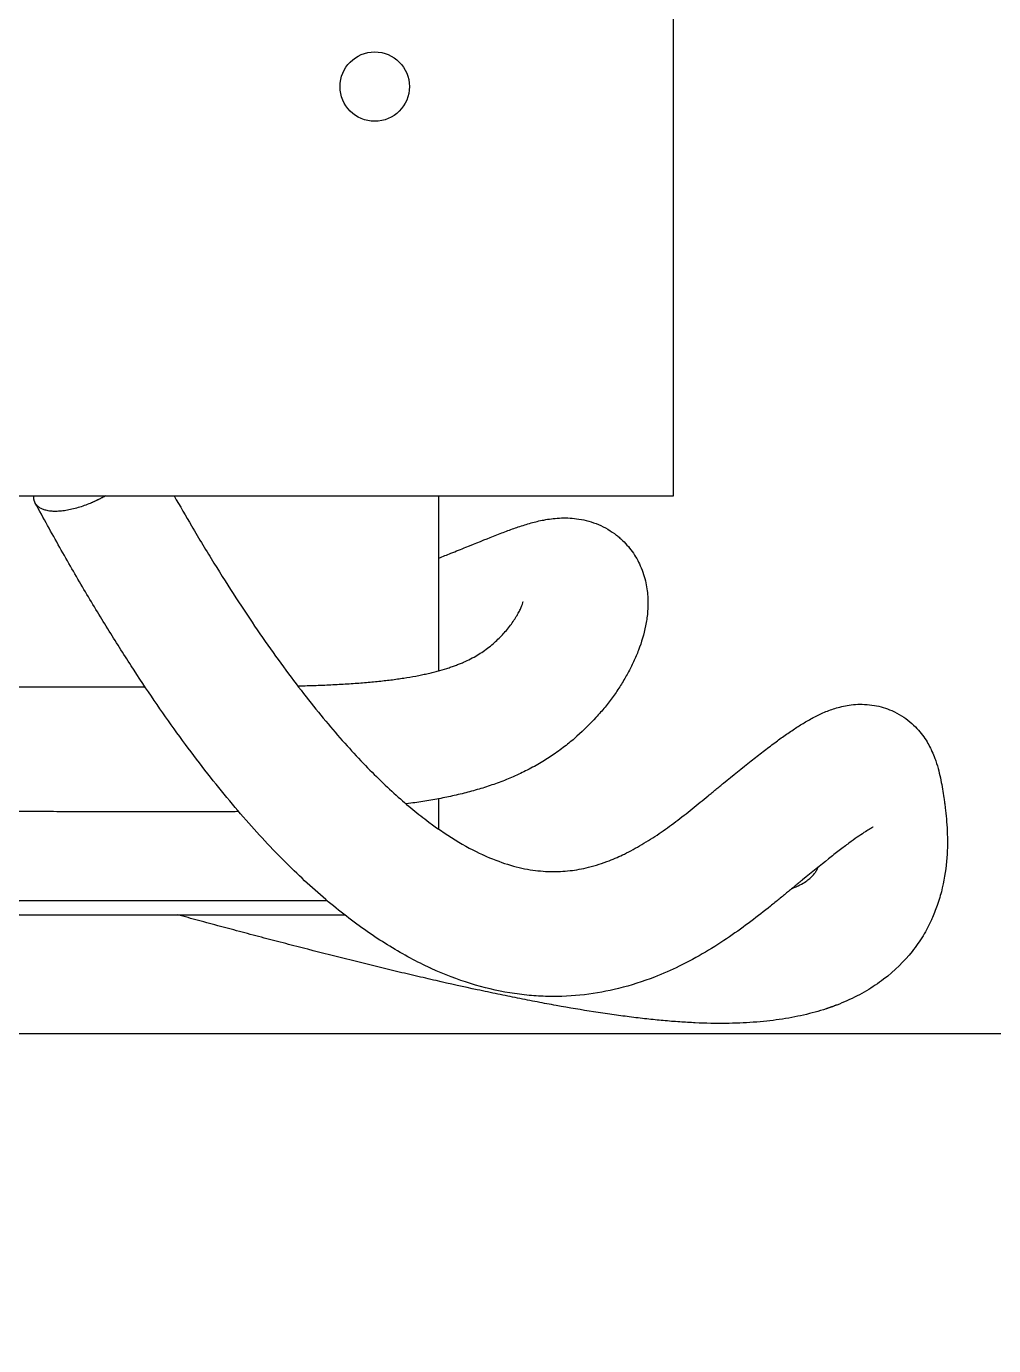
# Model space of a CAD drawing. Header units: millimetres. Extents: x -58335 to 291665, y -66693 to 213307.
# Drawn here: x 125448.4 to 125587.8, y 3410 to 3600.2 of the extents above; entities that cross this region are included whole.
import ezdxf

# ---------------------------------------------------------------- set-up
doc = ezdxf.new("R2010")
doc.units = ezdxf.units.MM
doc.header["$LTSCALE"] = 1000
doc.layers.add('X-SITE$0$-MY-녹지', color=254, linetype='Continuous')
doc.layers.add('X-SITE$0$A-전기충전기', color=1, linetype='Continuous')
pattern_1 = [(0, (-29382.5, 14650.24), (317.5, 317.5), [158.75, -476.25]), (90, (-29303.13, 14570.87), (-317.5, 317.5), [158.75, -476.25])]

# ---------------------------------------------------------------- blocks, each defined once
blk = doc.blocks.new('X-SITE$0$240910_L-1F')
at = {"layer": 'X-SITE$0$-MY-녹지'}
h = blk.add_hatch(dxfattribs=at)
h.set_pattern_fill('CROSS', color=256, scale=50, style=2)
h.set_pattern_definition(pattern_1)
edge = h.paths.add_edge_path()
edge.add_line((18171.07, 114605.26), (18171.07, 166105.26))
edge.add_line((18171.07, 166105.26), (47421.07, 166105.26))
edge.add_line((47421.07, 166105.26), (47421.07, 168105.27))
edge.add_line((47421.07, 168105.27), (46571.07, 168105.27))
edge.add_line((46571.07, 168105.27), (46571.07, 168905.27))
edge.add_line((46571.07, 168905.27), (47283.52, 168905.27))
edge.add_arc((45571.07, 168205.25), 1850, 22.23376, 32.72059)
edge.add_line((47127.5, 169205.26), (6313.71, 169205.26))
edge.add_line((6313.71, 169205.26), (1000, 163891.56))
edge.add_line((1000, 163891.56), (1000, -787.87))
edge.add_line((1000, -787.87), (6313.71, -6101.58))
edge.add_line((6313.71, -6101.58), (95101.4, -6101.59))
edge.add_line((95101.4, -6101.59), (95315.62, -5951.59))
edge.add_line((95315.62, -5951.59), (98071.07, -5951.59))
edge.add_line((98071.07, -5951.59), (98071.07, -5401.59))
edge.add_line((98071.07, -5401.59), (96971.05, -5401.59))
edge.add_line((96971.05, -5401.59), (96971.05, -4401.59))
edge.add_line((96971.05, -4401.59), (98071.07, -4401.59))
edge.add_line((98071.07, -4401.59), (98071.07, 31055.26))
edge.add_arc((96271.07, 31055.26), 1800, 360, 450)
edge.add_line((96271.07, 32855.26), (91071.07, 32855.26))
edge.add_arc((91071.07, 31055.26), 1800, 90, 180)
edge.add_line((89271.07, 31055.26), (89271.07, 30055.26))
edge.add_line((89271.07, 30055.26), (96471.07, 30055.26))
edge.add_line((96471.07, 30055.26), (96471.07, -3544.74))
edge.add_line((96471.07, -3544.74), (8071.07, -3544.74))
edge.add_line((8071.07, -3544.74), (8071.07, -794.74))
edge.add_line((8071.07, -794.74), (2871.07, -794.74))
edge.add_line((2871.07, -794.74), (2871.07, 103855.26))
edge.add_line((2871.07, 103855.26), (49071.07, 103855.26))
edge.add_arc((49071.07, 105655.26), 1800, 270, 360)
edge.add_line((50871.07, 105655.26), (50871.07, 114605.26))
edge.add_line((50871.07, 114605.26), (18171.07, 114605.26))
h = blk.add_hatch(dxfattribs=at)
h.set_pattern_fill('CROSS', color=256, scale=50, style=2)
h.set_pattern_definition(pattern_1)
edge = h.paths.add_edge_path()
edge.add_line((18171.07, 114605.26), (18171.07, 166105.26))
edge.add_line((18171.07, 166105.26), (47421.07, 166105.26))
edge.add_line((47421.07, 166105.26), (47421.07, 168105.27))
edge.add_line((47421.07, 168105.27), (46571.07, 168105.27))
edge.add_line((46571.07, 168105.27), (46571.07, 168905.27))
edge.add_line((46571.07, 168905.27), (47283.52, 168905.27))
edge.add_arc((45571.07, 168205.25), 1850, 22.23376, 32.72059)
edge.add_line((47127.5, 169205.26), (6313.71, 169205.26))
edge.add_line((6313.71, 169205.26), (1000, 163891.56))
edge.add_line((1000, 163891.56), (1000, -787.87))
edge.add_line((1000, -787.87), (6313.71, -6101.58))
edge.add_line((6313.71, -6101.58), (95101.4, -6101.59))
edge.add_line((95101.4, -6101.59), (95315.62, -5951.59))
edge.add_line((95315.62, -5951.59), (98071.07, -5951.59))
edge.add_line((98071.07, -5951.59), (98071.07, -5401.59))
edge.add_line((98071.07, -5401.59), (96971.05, -5401.59))
edge.add_line((96971.05, -5401.59), (96971.05, -4401.59))
edge.add_line((96971.05, -4401.59), (98071.07, -4401.59))
edge.add_line((98071.07, -4401.59), (98071.07, 31055.26))
edge.add_arc((96271.07, 31055.26), 1800, 360, 450)
edge.add_line((96271.07, 32855.26), (91071.07, 32855.26))
edge.add_arc((91071.07, 31055.26), 1800, 90, 180)
edge.add_line((89271.07, 31055.26), (89271.07, 30055.26))
edge.add_line((89271.07, 30055.26), (96471.07, 30055.26))
edge.add_line((96471.07, 30055.26), (96471.07, -3544.74))
edge.add_line((96471.07, -3544.74), (8071.07, -3544.74))
edge.add_line((8071.07, -3544.74), (8071.07, -794.74))
edge.add_line((8071.07, -794.74), (2871.07, -794.74))
edge.add_line((2871.07, -794.74), (2871.07, 103855.26))
edge.add_line((2871.07, 103855.26), (49071.07, 103855.26))
edge.add_arc((49071.07, 105655.26), 1800, 270, 360)
edge.add_line((50871.07, 105655.26), (50871.07, 114605.26))
edge.add_line((50871.07, 114605.26), (18171.07, 114605.26))
blk = doc.blocks.new('X-SITE$0$완속 충전기')
at = {"lineweight": -3}
for points, knots in [([(640853.26, -2905317.22), (640854.74, -2905316.37), (640856.18, -2905315.54), (640857.59, -2905314.71), (640859.44, -2905313.62), (640861.23, -2905312.54), (640862.95, -2905311.47), (640864.68, -2905310.4), (640866.35, -2905309.35), (640867.95, -2905308.31), (640869.56, -2905307.26), (640871.1, -2905306.24), (640872.58, -2905305.23), (640874.08, -2905304.2), (640875.51, -2905303.2), (640876.87, -2905302.22), (640878.25, -2905301.22), (640879.57, -2905300.24), (640880.82, -2905299.28), (640882.09, -2905298.31), (640883.29, -2905297.36), (640884.44, -2905296.43), (640885.6, -2905295.48), (640886.7, -2905294.56), (640887.74, -2905293.66), (640888.8, -2905292.74), (640889.79, -2905291.84), (640890.73, -2905290.97), (640891.69, -2905290.08), (640892.58, -2905289.21), (640893.42, -2905288.37), (640894.28, -2905287.51), (640895.08, -2905286.67), (640895.83, -2905285.85), (640897.38, -2905284.17), (640898.7, -2905282.59), (640899.84, -2905281.1), (640901.03, -2905279.55), (640902.01, -2905278.1), (640902.85, -2905276.73), (640903.72, -2905275.31), (640904.41, -2905274), (640904.98, -2905272.76), (640905, -2905272.73), (640905.01, -2905272.7), (640905.02, -2905272.68), (640905.59, -2905271.43), (640906.03, -2905270.26), (640906.37, -2905269.17), (640906.73, -2905268.02), (640906.98, -2905266.94), (640907.15, -2905265.92), (640907.23, -2905265.4), (640907.3, -2905264.9), (640907.34, -2905264.4), (640907.39, -2905263.91), (640907.41, -2905263.43), (640907.43, -2905262.95), (640907.45, -2905261.99), (640907.4, -2905261.06), (640907.29, -2905260.16), (640907.19, -2905259.26), (640907.03, -2905258.38), (640906.81, -2905257.5), (640906.55, -2905256.45), (640906.22, -2905255.46), (640905.86, -2905254.52), (640905.55, -2905253.74), (640905.23, -2905253.01), (640904.89, -2905252.32), (640904.48, -2905251.48), (640904.03, -2905250.64), (640903.53, -2905249.81), (640903.04, -2905248.97), (640902.51, -2905248.14), (640901.94, -2905247.31), (640901.4, -2905246.51), (640900.82, -2905245.71), (640900.22, -2905244.92), (640899.63, -2905244.12), (640899, -2905243.33), (640898.37, -2905242.53), (640898.06, -2905242.15), (640897.75, -2905241.77), (640897.44, -2905241.39), (640897.13, -2905241.01), (640896.81, -2905240.63), (640896.5, -2905240.24), (640896.34, -2905240.06), (640896.19, -2905239.87), (640896.04, -2905239.69), (640895.89, -2905239.5), (640895.73, -2905239.32), (640895.58, -2905239.13), (640895.43, -2905238.95), (640895.28, -2905238.76), (640895.12, -2905238.58), (640894.97, -2905238.39), (640894.82, -2905238.21), (640894.67, -2905238.03), (640893.56, -2905236.66), (640892.49, -2905235.34), (640891.48, -2905234.07), (640891.02, -2905233.48), (640890.57, -2905232.91), (640890.13, -2905232.34), (640889.69, -2905231.77), (640889.27, -2905231.21), (640888.86, -2905230.66), (640888.48, -2905230.15), (640888.12, -2905229.64), (640887.76, -2905229.14), (640887.41, -2905228.64), (640887.07, -2905228.14), (640886.74, -2905227.64), (640886.43, -2905227.17), (640886.14, -2905226.69), (640885.85, -2905226.21), (640885.56, -2905225.72), (640885.29, -2905225.23), (640885.02, -2905224.7), (640884.76, -2905224.18), (640884.51, -2905223.64), (640884.28, -2905223.06), (640884.07, -2905222.51), (640883.87, -2905221.91), (640883.7, -2905221.25), (640883.53, -2905220.58), (640883.39, -2905219.84), (640883.33, -2905219.01), (640883.3, -2905218.6), (640883.3, -2905218.16), (640883.33, -2905217.24), (640883.38, -2905216.77), (640883.47, -2905216.28), (640883.61, -2905215.44), (640883.85, -2905214.6), (640884.22, -2905213.78), (640884.28, -2905213.63), (640884.34, -2905213.5), (640884.4, -2905213.39), (640884.85, -2905212.44), (640885.43, -2905211.61), (640886.07, -2905210.89), (640886.71, -2905210.18), (640887.37, -2905209.62), (640888.65, -2905208.72), (640889.26, -2905208.38), (640889.84, -2905208.11), (640890.18, -2905207.94), (640890.5, -2905207.81), (640890.82, -2905207.68), (640891.02, -2905207.6), (640891.24, -2905207.52), (640891.46, -2905207.45), (640891.97, -2905207.27), (640892.44, -2905207.14), (640892.9, -2905207.02), (640893.37, -2905206.9), (640893.81, -2905206.8), (640894.25, -2905206.71), (640894.68, -2905206.62), (640895.1, -2905206.55), (640895.52, -2905206.48), (640895.94, -2905206.4), (640896.37, -2905206.34), (640896.8, -2905206.27), (640897.02, -2905206.24), (640897.26, -2905206.21), (640897.49, -2905206.18), (640897.73, -2905206.14), (640897.98, -2905206.11), (640898.23, -2905206.08), (640898.74, -2905206.02), (640899.28, -2905205.96), (640899.83, -2905205.91), (640900.39, -2905205.87), (640900.96, -2905205.83), (640901.56, -2905205.8), (640902.17, -2905205.77), (640902.8, -2905205.76), (640903.44, -2905205.77), (640904.09, -2905205.77), (640904.76, -2905205.8), (640905.44, -2905205.85), (640906.81, -2905205.95), (640908.26, -2905206.15), (640909.76, -2905206.5), (640910.51, -2905206.67), (640911.27, -2905206.88), (640912.04, -2905207.14), (640912.72, -2905207.37), (640913.39, -2905207.63), (640914.06, -2905207.92), (640914.17, -2905207.97), (640914.28, -2905208.02), (640914.37, -2905208.06), (640915.14, -2905208.41), (640915.9, -2905208.82), (640916.67, -2905209.28), (640917.44, -2905209.75), (640918.19, -2905210.27), (640918.93, -2905210.85), (640920.36, -2905211.98), (640921.72, -2905213.35), (640922.95, -2905214.97), (640923.54, -2905215.73), (640924.09, -2905216.55), (640924.61, -2905217.43), (640925.13, -2905218.31), (640925.61, -2905219.25), (640926.05, -2905220.25), (640926.26, -2905220.72), (640926.47, -2905221.21), (640926.66, -2905221.71), (640926.67, -2905221.73), (640926.67, -2905221.75), (640926.69, -2905221.78), (640926.69, -2905221.79), (640926.7, -2905221.81), (640926.7, -2905221.81), (640926.7, -2905221.82), (640926.7, -2905221.83), (640926.71, -2905221.83)], [9.863252, 9.863252, 9.863252, 9.863252, 15.877149, 15.877149, 15.877149, 23.776426, 23.776426, 23.776426, 31.712483, 31.712483, 31.712483, 39.716663, 39.716663, 39.716663, 47.82785, 47.82785, 47.82785, 56.076632, 56.076632, 56.076632, 64.471717, 64.471717, 64.471717, 73.043595, 73.043595, 73.043595, 81.804305, 81.804305, 81.804305, 90.755072, 90.755072, 90.755072, 99.911892, 99.911892, 99.911892, 118.838819, 118.838819, 118.838819, 138.562833, 138.562833, 138.562833, 159.052301, 159.052301, 159.052301, 159.498448, 159.498448, 159.498448, 180.230009, 180.230009, 180.230009, 202.012853, 202.012853, 202.012853, 213.156092, 213.156092, 213.156092, 224.301483, 224.301483, 224.301483, 247.09719, 247.09719, 247.09719, 269.91823, 269.91823, 269.91823, 296.339592, 296.339592, 296.339592, 316.073824, 316.073824, 316.073824, 338.86814, 338.86814, 338.86814, 361.676437, 361.676437, 361.676437, 383.619125, 383.619125, 383.619125, 405.579276, 405.579276, 405.579276, 416.050219, 416.050219, 416.050219, 426.529937, 426.529937, 426.529937, 431.554854, 431.554854, 431.554854, 436.57749, 436.57749, 436.57749, 441.604383, 441.604383, 441.604383, 446.6306, 446.6306, 446.6306, 484.234851, 484.234851, 484.234851, 501.495844, 501.495844, 501.495844, 518.76604, 518.76604, 518.76604, 534.746855, 534.746855, 534.746855, 550.736838, 550.736838, 550.736838, 565.685324, 565.685324, 565.685324, 580.652932, 580.652932, 580.652932, 595.34586, 595.34586, 595.34586, 609.058613, 609.058613, 609.058613, 622.788148, 622.788148, 622.788148, 629.680587, 629.680587, 636.604311, 636.604311, 636.604311, 648.314854, 648.314854, 648.314854, 650.188672, 650.188672, 650.188672, 663.769387, 663.769387, 663.769387, 677.243542, 677.243542, 690.541761, 690.541761, 690.541761, 698.424433, 698.424433, 698.424433, 704.003858, 704.003858, 704.003858, 717.431187, 717.431187, 717.431187, 731.263336, 731.263336, 731.263336, 745.072718, 745.072718, 745.072718, 759.34511, 759.34511, 759.34511, 766.658852, 766.658852, 766.658852, 773.971974, 773.971974, 773.971974, 789.014472, 789.014472, 789.014472, 804.068919, 804.068919, 804.068919, 819.488898, 819.488898, 819.488898, 834.922481, 834.922481, 834.922481, 866.077221, 866.077221, 866.077221, 881.571226, 881.571226, 881.571226, 895.036778, 895.036778, 895.036778, 897.082139, 897.082139, 897.082139, 912.284427, 912.284427, 912.284427, 927.50236, 927.50236, 927.50236, 956.872552, 956.872552, 956.872552, 970.811087, 970.811087, 970.811087, 984.764941, 984.764941, 984.764941, 991.392393, 991.392393, 991.392393, 991.668559, 991.668559, 991.806656, 991.806656, 991.875731, 991.875731, 991.944733, 991.944733, 991.944733, 991.944733]), ([(640901.03, -2905216.47), (640901.03, -2905216.47), (640901.05, -2905216.51), (640901.09, -2905216.59), (640901.15, -2905216.7), (640901.23, -2905216.86), (640901.35, -2905217.06), (640901.47, -2905217.27), (640901.63, -2905217.52), (640901.81, -2905217.79), (640902, -2905218.09), (640902.23, -2905218.42), (640902.48, -2905218.78), (640902.74, -2905219.15), (640903.02, -2905219.53), (640903.33, -2905219.95), (640903.66, -2905220.39), (640904.01, -2905220.86), (640904.39, -2905221.36), (640904.77, -2905221.85), (640905.18, -2905222.37), (640905.6, -2905222.9), (640906.52, -2905224.06), (640907.53, -2905225.31), (640908.6, -2905226.63), (640908.75, -2905226.8), (640908.89, -2905226.98), (640909.04, -2905227.16), (640909.18, -2905227.33), (640909.33, -2905227.51), (640909.48, -2905227.69), (640909.63, -2905227.87), (640909.78, -2905228.05), (640909.93, -2905228.24), (640910.08, -2905228.42), (640910.23, -2905228.6), (640910.39, -2905228.79), (640910.71, -2905229.19), (640911.04, -2905229.59), (640911.38, -2905230), (640911.71, -2905230.41), (640912.06, -2905230.83), (640912.4, -2905231.26), (640913.13, -2905232.17), (640913.87, -2905233.11), (640914.61, -2905234.1), (640915.35, -2905235.08), (640916.09, -2905236.11), (640916.82, -2905237.17), (640917.57, -2905238.28), (640918.32, -2905239.44), (640919.03, -2905240.65), (640919.75, -2905241.86), (640920.43, -2905243.12), (640921.07, -2905244.43), (640921.63, -2905245.58), (640922.15, -2905246.76), (640922.63, -2905247.99)], [3.289128, 3.289128, 3.289128, 3.289128, 14.583276, 14.583276, 14.583276, 29.462469, 29.462469, 29.462469, 44.341235, 44.341235, 44.341235, 60.272824, 60.272824, 60.272824, 76.208341, 76.208341, 76.208341, 93.441015, 93.441015, 93.441015, 110.67371, 110.67371, 110.67371, 148.239115, 148.239115, 148.239115, 153.261872, 153.261872, 153.261872, 158.285627, 158.285627, 158.285627, 163.305643, 163.305643, 163.305643, 168.330788, 168.330788, 168.330788, 178.821368, 178.821368, 178.821368, 189.315807, 189.315807, 189.315807, 211.361348, 211.361348, 211.361348, 233.433562, 233.433562, 233.433562, 256.42122, 256.42122, 256.42122, 279.441069, 279.441069, 279.441069, 299.411141, 299.411141, 299.411141, 299.411141]), ([(640926.71, -2905221.83), (640926.72, -2905221.87), (640926.74, -2905221.92), (640926.75, -2905221.96), (640926.77, -2905222), (640926.79, -2905222.05), (640926.8, -2905222.09), (640926.82, -2905222.13), (640926.83, -2905222.17), (640926.85, -2905222.22), (640926.86, -2905222.26), (640926.88, -2905222.3), (640926.9, -2905222.34), (640926.91, -2905222.39), (640926.93, -2905222.43), (640926.94, -2905222.47), (640926.96, -2905222.52), (640926.97, -2905222.56), (640926.99, -2905222.6), (640927, -2905222.65), (640927.02, -2905222.69), (640927.03, -2905222.73), (640927.05, -2905222.78), (640927.06, -2905222.82), (640927.08, -2905222.86), (640927.09, -2905222.91), (640927.11, -2905222.95), (640927.12, -2905222.99), (640927.14, -2905223.04), (640927.15, -2905223.08), (640927.17, -2905223.13), (640927.18, -2905223.17), (640927.19, -2905223.21), (640927.21, -2905223.26), (640927.38, -2905223.77), (640927.54, -2905224.3), (640927.69, -2905224.84), (640927.83, -2905225.38), (640927.98, -2905225.94), (640928.11, -2905226.51), (640928.36, -2905227.6), (640928.57, -2905228.77), (640928.75, -2905230), (640928.84, -2905230.59), (640928.91, -2905231.19), (640928.98, -2905231.81), (640929.05, -2905232.44), (640929.11, -2905233.08), (640929.15, -2905233.75), (640929.2, -2905234.38), (640929.24, -2905235.03), (640929.26, -2905235.7), (640929.29, -2905236.37), (640929.31, -2905237.06), (640929.31, -2905237.77), (640929.33, -2905239.12), (640929.3, -2905240.57), (640929.23, -2905242.11), (640929.2, -2905242.83), (640929.15, -2905243.58), (640929.1, -2905244.35), (640929.05, -2905245.12), (640928.98, -2905245.91), (640928.91, -2905246.73), (640928.84, -2905247.49), (640928.76, -2905248.28), (640928.67, -2905249.1), (640928.58, -2905249.91), (640928.48, -2905250.75), (640928.37, -2905251.62), (640928.26, -2905252.43), (640928.15, -2905253.26), (640928.03, -2905254.12), (640927.91, -2905254.97), (640927.78, -2905255.85), (640927.63, -2905256.76), (640927.37, -2905258.46), (640927.07, -2905260.25), (640926.73, -2905262.14), (640926.57, -2905263.03), (640926.4, -2905263.94), (640926.22, -2905264.87), (640926.05, -2905265.8), (640925.86, -2905266.76), (640925.67, -2905267.73), (640925.48, -2905268.66), (640925.29, -2905269.6), (640925.09, -2905270.57), (640924.89, -2905271.53), (640924.68, -2905272.52), (640924.46, -2905273.52), (640924.05, -2905275.44), (640923.61, -2905277.42), (640923.14, -2905279.47), (640922.92, -2905280.45), (640922.69, -2905281.46), (640922.45, -2905282.47), (640922.21, -2905283.48), (640921.97, -2905284.51), (640921.72, -2905285.54), (640921.48, -2905286.56), (640921.23, -2905287.58), (640920.98, -2905288.61), (640920.72, -2905289.64), (640920.47, -2905290.68), (640920.21, -2905291.72), (640919.69, -2905293.8), (640919.16, -2905295.89), (640918.63, -2905297.96), (640918.36, -2905299.02), (640918.09, -2905300.08), (640917.81, -2905301.13), (640917.54, -2905302.17), (640917.27, -2905303.21), (640917, -2905304.24), (640916.72, -2905305.31), (640916.44, -2905306.38), (640916.16, -2905307.42), (640915.88, -2905308.47), (640915.6, -2905309.5), (640915.33, -2905310.52), (640915.04, -2905311.6), (640914.76, -2905312.66), (640914.48, -2905313.7), (640914.2, -2905314.72), (640913.93, -2905315.72), (640913.66, -2905316.71)], [0, 0, 0, 0, 1, 1, 1, 2, 2, 2, 3, 3, 3, 4, 4, 4, 5, 5, 5, 6, 6, 6, 7, 7, 7, 8, 8, 8, 9, 9, 9, 10, 10, 10, 11, 11, 11, 17.368804, 17.368804, 17.368804, 23.74246, 23.74246, 23.74246, 35.930455, 35.930455, 35.930455, 41.728106, 41.728106, 41.728106, 47.532836, 47.532836, 47.532836, 53.028129, 53.028129, 53.028129, 58.526859, 58.526859, 58.526859, 68.913769, 68.913769, 68.913769, 73.787057, 73.787057, 73.787057, 78.65976, 78.65976, 78.65976, 83.229984, 83.229984, 83.229984, 87.802714, 87.802714, 87.802714, 92.084424, 92.084424, 92.084424, 96.360003, 96.360003, 96.360003, 104.387834, 104.387834, 104.387834, 108.160146, 108.160146, 108.160146, 111.931953, 111.931953, 111.931953, 115.497401, 115.497401, 115.497401, 119.066151, 119.066151, 119.066151, 125.861395, 125.861395, 125.861395, 129.143671, 129.143671, 129.143671, 132.421594, 132.421594, 132.421594, 135.642063, 135.642063, 135.642063, 138.860187, 138.860187, 138.860187, 145.316936, 145.316936, 145.316936, 148.615334, 148.615334, 148.615334, 151.911533, 151.911533, 151.911533, 155.352103, 155.352103, 155.352103, 158.78531, 158.78531, 158.78531, 162.429549, 162.429549, 162.429549, 166.001697, 166.001697, 166.001697, 166.001697]), ([(640909.85, -2905228.14), (640909.77, -2905227.93), (640909.69, -2905227.74), (640909.61, -2905227.56), (640909.43, -2905227.17), (640909.26, -2905226.85), (640909.1, -2905226.57), (640908.94, -2905226.29), (640908.78, -2905226.07), (640908.63, -2905225.87), (640908.47, -2905225.66), (640908.32, -2905225.49), (640908.04, -2905225.2), (640907.91, -2905225.08), (640907.77, -2905224.97), (640907.62, -2905224.86), (640907.48, -2905224.76), (640907.33, -2905224.67), (640907.18, -2905224.58), (640907.03, -2905224.5), (640906.86, -2905224.42), (640906.84, -2905224.41), (640906.82, -2905224.4), (640906.79, -2905224.39), (640906.79, -2905224.39), (640906.79, -2905224.39), (640906.78, -2905224.39)], [551.11083, 551.11083, 551.11083, 551.11083, 557.355994, 557.355994, 557.355994, 570.991956, 570.991956, 570.991956, 584.635883, 584.635883, 584.635883, 599.038341, 599.038341, 613.457325, 613.457325, 613.457325, 628.432587, 628.432587, 628.432587, 643.419477, 643.419477, 643.419477, 645.438139, 645.438139, 645.438139, 645.654679, 645.654679, 645.654679, 645.654679]), ([(640922.63, -2905247.99), (640923.27, -2905249.64), (640923.83, -2905251.37), (640924.28, -2905253.18), (640924.67, -2905254.75), (640924.98, -2905256.38), (640925.17, -2905258.08), (640925.37, -2905259.78), (640925.46, -2905261.53), (640925.42, -2905263.35), (640925.4, -2905264.24), (640925.35, -2905265.14), (640925.27, -2905266.06), (640925.18, -2905266.98), (640925.06, -2905267.91), (640924.91, -2905268.85), (640924.6, -2905270.69), (640924.16, -2905272.58), (640923.56, -2905274.51), (640922.99, -2905276.35), (640922.27, -2905278.24), (640921.39, -2905280.16), (640921.37, -2905280.2), (640921.35, -2905280.24), (640921.33, -2905280.28), (640920.46, -2905282.18), (640919.42, -2905284.13), (640918.2, -2905286.12), (640917.03, -2905288.04), (640915.68, -2905290.01), (640914.14, -2905292.03), (640912.65, -2905293.98), (640910.98, -2905295.98), (640909.08, -2905298.03), (640908.17, -2905299.03), (640907.2, -2905300.04), (640906.17, -2905301.07), (640905.17, -2905302.08), (640904.11, -2905303.1), (640902.99, -2905304.14), (640901.9, -2905305.16), (640900.75, -2905306.2), (640899.54, -2905307.25), (640898.35, -2905308.28), (640897.1, -2905309.33), (640895.79, -2905310.39), (640894.51, -2905311.44), (640893.16, -2905312.5), (640891.75, -2905313.58), (640890.37, -2905314.64), (640888.92, -2905315.72), (640887.4, -2905316.81), (640885.91, -2905317.89), (640884.36, -2905318.98), (640882.74, -2905320.09), (640881.14, -2905321.18), (640879.48, -2905322.29), (640877.75, -2905323.41), (640876.03, -2905324.52), (640874.25, -2905325.65), (640872.41, -2905326.78), (640870.58, -2905327.92), (640868.69, -2905329.06), (640866.74, -2905330.21), (640864.78, -2905331.36), (640862.76, -2905332.53), (640860.69, -2905333.69), (640858.61, -2905334.87), (640856.47, -2905336.05), (640854.29, -2905337.23)], [0, 0, 0, 0, 26.794193, 26.794193, 26.794193, 49.99712, 49.99712, 49.99712, 73.230121, 73.230121, 73.230121, 84.609099, 84.609099, 84.609099, 95.998776, 95.998776, 95.998776, 118.299701, 118.299701, 118.299701, 139.566331, 139.566331, 139.566331, 140.024207, 140.024207, 140.024207, 161.081434, 161.081434, 161.081434, 181.387943, 181.387943, 181.387943, 200.908531, 200.908531, 200.908531, 210.365768, 210.365768, 210.365768, 219.618674, 219.618674, 219.618674, 228.683323, 228.683323, 228.683323, 237.560319, 237.560319, 237.560319, 246.261235, 246.261235, 246.261235, 254.816468, 254.816468, 254.816468, 263.233483, 263.233483, 263.233483, 271.542068, 271.542068, 271.542068, 279.78021, 279.78021, 279.78021, 287.977703, 287.977703, 287.977703, 296.182554, 296.182554, 296.182554, 304.434322, 304.434322, 304.434322, 304.434322]), ([(640862.22, -2905279.06), (640861.99, -2905278.46), (640861.76, -2905277.89), (640861.54, -2905277.34), (640861.24, -2905276.57), (640860.95, -2905275.86), (640860.67, -2905275.18), (640860.06, -2905273.67), (640859.54, -2905272.38), (640859.07, -2905271.2), (640858.81, -2905270.54), (640858.57, -2905269.92), (640858.35, -2905269.33), (640858.13, -2905268.74), (640857.92, -2905268.17), (640857.74, -2905267.61), (640857.53, -2905266.99), (640857.34, -2905266.39), (640857.17, -2905265.78), (640857.09, -2905265.48), (640857.01, -2905265.18), (640856.94, -2905264.87), (640856.86, -2905264.56), (640856.8, -2905264.25), (640856.74, -2905263.93), (640856.67, -2905263.58), (640856.61, -2905263.22), (640856.56, -2905262.85), (640856.52, -2905262.48), (640856.48, -2905262.1), (640856.46, -2905261.7), (640856.46, -2905261.69), (640856.46, -2905261.68), (640856.46, -2905261.66), (640856.42, -2905260.87), (640856.44, -2905260.06), (640856.55, -2905259.22), (640856.61, -2905258.75), (640856.7, -2905258.28), (640856.82, -2905257.81), (640856.94, -2905257.34), (640857.08, -2905256.88), (640857.26, -2905256.41), (640857.44, -2905255.95), (640857.65, -2905255.49), (640857.89, -2905255.04), (640858.14, -2905254.59), (640858.41, -2905254.16), (640858.7, -2905253.76), (640858.81, -2905253.62), (640858.91, -2905253.48), (640859.15, -2905253.18), (640859.29, -2905253.01), (640859.47, -2905252.82), (640860.03, -2905252.2), (640860.64, -2905251.66), (640861.96, -2905250.72), (640862.65, -2905250.33), (640863.33, -2905250.03), (640864.18, -2905249.65), (640865, -2905249.4), (640865.79, -2905249.23), (640866.57, -2905249.06), (640867.31, -2905248.98), (640868.01, -2905248.94), (640868.01, -2905248.94), (640868.02, -2905248.94), (640868.03, -2905248.94), (640868.75, -2905248.91), (640869.44, -2905248.93), (640870.1, -2905248.99), (640870.75, -2905249.04), (640871.38, -2905249.14), (640871.99, -2905249.26), (640873.22, -2905249.5), (640874.38, -2905249.85), (640875.51, -2905250.28), (640876.07, -2905250.5), (640876.62, -2905250.73), (640877.17, -2905250.99), (640877.72, -2905251.24), (640878.27, -2905251.52), (640878.81, -2905251.82), (640879.34, -2905252.11), (640879.87, -2905252.42), (640880.4, -2905252.75), (640880.93, -2905253.08), (640881.46, -2905253.43), (640881.99, -2905253.81), (640882.49, -2905254.17), (640883, -2905254.55), (640883.51, -2905254.96), (640884.02, -2905255.36), (640884.53, -2905255.8), (640885.04, -2905256.25), (640885.1, -2905256.31), (640885.17, -2905256.37), (640885.23, -2905256.43)], [857.488851, 857.488851, 857.488851, 857.488851, 864.900926, 864.900926, 864.900926, 875.331142, 875.331142, 875.331142, 898.458154, 898.458154, 898.458154, 911.277683, 911.277683, 911.277683, 924.110713, 924.110713, 924.110713, 938.31315, 938.31315, 938.31315, 945.420076, 945.420076, 945.420076, 952.537551, 952.537551, 952.537551, 960.396774, 960.396774, 960.396774, 968.266144, 968.266144, 968.266144, 968.523318, 968.523318, 968.523318, 984.04386, 984.04386, 984.04386, 992.651072, 992.651072, 992.651072, 1001.269242, 1001.269242, 1001.269242, 1009.891563, 1009.891563, 1009.891563, 1018.518913, 1018.518913, 1018.518913, 1021.847892, 1021.847892, 1025.523425, 1025.523425, 1025.523425, 1039.928975, 1039.928975, 1055.161947, 1055.161947, 1055.161947, 1074.169096, 1074.169096, 1074.169096, 1092.918727, 1092.918727, 1092.918727, 1093.130365, 1093.130365, 1093.130365, 1112.48445, 1112.48445, 1112.48445, 1131.818213, 1131.818213, 1131.818213, 1170.628049, 1170.628049, 1170.628049, 1189.770076, 1189.770076, 1189.770076, 1208.913449, 1208.913449, 1208.913449, 1227.466583, 1227.466583, 1227.466583, 1246.013999, 1246.013999, 1246.013999, 1263.64243, 1263.64243, 1263.64243, 1281.270886, 1281.270886, 1281.270886, 1283.451989, 1283.451989, 1283.451989, 1283.451989]), ([(640885.23, -2905256.43), (640886.12, -2905257.23), (640887.02, -2905258.14), (640887.92, -2905259.16), (640888.36, -2905259.65), (640888.8, -2905260.17), (640889.23, -2905260.73), (640889.67, -2905261.29), (640890.11, -2905261.89), (640890.55, -2905262.53), (640890.93, -2905263.09), (640891.32, -2905263.68), (640891.69, -2905264.32), (640892.07, -2905264.95), (640892.44, -2905265.62), (640892.8, -2905266.33), (640893.12, -2905266.96), (640893.44, -2905267.63), (640893.75, -2905268.34), (640893.89, -2905268.66), (640894.03, -2905268.99), (640894.17, -2905269.33), (640894.31, -2905269.68), (640894.44, -2905270.03), (640894.58, -2905270.39), (640894.7, -2905270.72), (640894.82, -2905271.06), (640894.94, -2905271.41), (640895.06, -2905271.76), (640895.18, -2905272.12), (640895.3, -2905272.49), (640895.51, -2905273.17), (640895.72, -2905273.89), (640895.93, -2905274.64), (640896.02, -2905274.99), (640896.11, -2905275.34), (640896.2, -2905275.71), (640896.29, -2905276.08), (640896.38, -2905276.45), (640896.47, -2905276.84), (640896.54, -2905277.19), (640896.62, -2905277.56), (640896.7, -2905277.93), (640896.78, -2905278.31), (640896.85, -2905278.69), (640896.93, -2905279.09), (640897.06, -2905279.81), (640897.19, -2905280.57), (640897.32, -2905281.39), (640897.37, -2905281.75), (640897.43, -2905282.13), (640897.49, -2905282.53), (640897.54, -2905282.92), (640897.59, -2905283.32), (640897.65, -2905283.74), (640897.65, -2905283.76), (640897.65, -2905283.78), (640897.65, -2905283.8)], [0, 0, 0, 0, 30.559967, 30.559967, 30.559967, 45.332896, 45.332896, 45.332896, 60.123403, 60.123403, 60.123403, 73.010866, 73.010866, 73.010866, 85.902582, 85.902582, 85.902582, 97.333391, 97.333391, 97.333391, 102.584464, 102.584464, 102.584464, 107.836726, 107.836726, 107.836726, 112.646095, 112.646095, 112.646095, 117.461102, 117.461102, 117.461102, 126.249903, 126.249903, 126.249903, 130.253068, 130.253068, 130.253068, 134.251573, 134.251573, 134.251573, 137.882761, 137.882761, 137.882761, 141.514558, 141.514558, 141.514558, 148.078274, 148.078274, 148.078274, 151.04267, 151.04267, 151.04267, 154.00927, 154.00927, 154.00927, 154.145525, 154.145525, 154.145525, 154.145525]), ([(640880.66, -2905299.4), (640880.65, -2905299.04), (640880.64, -2905298.7), (640880.63, -2905298.35), (640880.62, -2905297.92), (640880.61, -2905297.5), (640880.59, -2905297.09), (640880.56, -2905296.22), (640880.53, -2905295.4), (640880.49, -2905294.63), (640880.47, -2905294.21), (640880.45, -2905293.81), (640880.43, -2905293.42), (640880.41, -2905293.03), (640880.38, -2905292.65), (640880.36, -2905292.29), (640880.34, -2905291.89), (640880.31, -2905291.51), (640880.28, -2905291.14), (640880.26, -2905290.77), (640880.23, -2905290.41), (640880.2, -2905290.07), (640880.14, -2905289.31), (640880.08, -2905288.62), (640880.01, -2905287.97), (640879.98, -2905287.61), (640879.94, -2905287.27), (640879.9, -2905286.94), (640879.86, -2905286.61), (640879.83, -2905286.29), (640879.79, -2905285.99), (640879.75, -2905285.65), (640879.7, -2905285.33), (640879.66, -2905285.02), (640879.62, -2905284.71), (640879.57, -2905284.42), (640879.53, -2905284.13), (640879.43, -2905283.5), (640879.33, -2905282.93), (640879.23, -2905282.4), (640879.18, -2905282.1), (640879.12, -2905281.82), (640879.07, -2905281.56), (640879.01, -2905281.29), (640878.96, -2905281.03), (640878.9, -2905280.78), (640878.84, -2905280.51), (640878.78, -2905280.25), (640878.72, -2905280.01), (640878.66, -2905279.76), (640878.6, -2905279.52), (640878.54, -2905279.29), (640878.4, -2905278.79), (640878.27, -2905278.34), (640878.14, -2905277.92), (640878.07, -2905277.7), (640877.99, -2905277.48), (640877.92, -2905277.27), (640877.85, -2905277.06), (640877.78, -2905276.86), (640877.71, -2905276.67), (640877.63, -2905276.46), (640877.55, -2905276.27), (640877.48, -2905276.08), (640877.4, -2905275.89), (640877.33, -2905275.71), (640877.25, -2905275.53), (640877.08, -2905275.15), (640876.92, -2905274.81), (640876.76, -2905274.5), (640876.58, -2905274.14), (640876.4, -2905273.82), (640876.23, -2905273.52), (640876.05, -2905273.23), (640875.87, -2905272.95), (640875.69, -2905272.69), (640875.49, -2905272.39), (640875.28, -2905272.11), (640875.07, -2905271.84), (640874.86, -2905271.57), (640874.65, -2905271.32), (640874.43, -2905271.07), (640874, -2905270.58), (640873.56, -2905270.15), (640873.11, -2905269.74), (640873.08, -2905269.71), (640873.05, -2905269.68), (640873.02, -2905269.65), (640872.77, -2905269.43), (640872.52, -2905269.22), (640872.28, -2905269.02), (640872.03, -2905268.83), (640871.79, -2905268.65), (640871.56, -2905268.48), (640871.31, -2905268.31), (640871.08, -2905268.15), (640870.84, -2905268), (640870.61, -2905267.86), (640870.39, -2905267.73), (640870.18, -2905267.62), (640869.97, -2905267.5), (640869.77, -2905267.4), (640869.58, -2905267.31), (640869.39, -2905267.22), (640869.23, -2905267.15), (640869.08, -2905267.09), (640868.77, -2905266.98), (640868.57, -2905266.93), (640868.5, -2905266.92), (640868.49, -2905266.91), (640868.49, -2905266.91), (640868.48, -2905266.91)], [842.428662, 842.428662, 842.428662, 842.428662, 843.727044, 843.727044, 843.727044, 845.361146, 845.361146, 845.361146, 848.850556, 848.850556, 848.850556, 850.745927, 850.745927, 850.745927, 852.646199, 852.646199, 852.646199, 854.729928, 854.729928, 854.729928, 856.821315, 856.821315, 856.821315, 861.461285, 861.461285, 861.461285, 864.039274, 864.039274, 864.039274, 866.618754, 866.618754, 866.618754, 869.491795, 869.491795, 869.491795, 872.367728, 872.367728, 872.367728, 878.751401, 878.751401, 878.751401, 882.291722, 882.291722, 882.291722, 885.836529, 885.836529, 885.836529, 889.745204, 889.745204, 889.745204, 893.66343, 893.66343, 893.66343, 902.280935, 902.280935, 902.280935, 907.009787, 907.009787, 907.009787, 911.737857, 911.737857, 911.737857, 916.906241, 916.906241, 916.906241, 922.078102, 922.078102, 922.078102, 933.350586, 933.350586, 933.350586, 946.083692, 946.083692, 946.083692, 958.833142, 958.833142, 958.833142, 973.492957, 973.492957, 973.492957, 988.156556, 988.156556, 988.156556, 1018.535435, 1018.535435, 1018.535435, 1020.702243, 1020.702243, 1020.702243, 1038.242909, 1038.242909, 1038.242909, 1055.791134, 1055.791134, 1055.791134, 1074.25962, 1074.25962, 1074.25962, 1092.737128, 1092.737128, 1092.737128, 1111.80384, 1111.80384, 1111.80384, 1130.868525, 1130.868525, 1130.868525, 1169.510318, 1169.510318, 1169.510318, 1174.387305, 1174.387305, 1174.387305, 1174.387305]), ([(640898.78, -2905307.9), (640898.78, -2905307.94), (640898.78, -2905307.98), (640898.78, -2905308.02), (640898.79, -2905308.28), (640898.79, -2905308.54), (640898.79, -2905308.8), (640898.79, -2905309.06), (640898.79, -2905309.31), (640898.79, -2905309.57), (640898.79, -2905310.09), (640898.79, -2905310.61), (640898.8, -2905311.13), (640898.8, -2905311.68), (640898.8, -2905312.22), (640898.8, -2905312.76), (640898.8, -2905313.3), (640898.8, -2905313.85), (640898.8, -2905314.39), (640898.8, -2905314.93), (640898.8, -2905315.47), (640898.8, -2905316.02), (640898.8, -2905316.56), (640898.8, -2905317.1), (640898.8, -2905317.64), (640898.8, -2905319.96), (640898.8, -2905322.26), (640898.8, -2905324.54), (640898.8, -2905325.77), (640898.8, -2905326.99), (640898.8, -2905328.19), (640898.8, -2905329.39), (640898.79, -2905330.58), (640898.79, -2905331.76), (640898.79, -2905333.04), (640898.79, -2905334.3), (640898.78, -2905335.53), (640898.78, -2905336.77), (640898.78, -2905337.97), (640898.77, -2905339.15), (640898.77, -2905340.47), (640898.76, -2905341.75), (640898.75, -2905342.99), (640898.75, -2905344.22), (640898.74, -2905345.42), (640898.73, -2905346.57), (640898.72, -2905347.9), (640898.71, -2905349.18), (640898.7, -2905350.4), (640898.69, -2905351.62), (640898.68, -2905352.79), (640898.66, -2905353.9), (640898.65, -2905355.16), (640898.64, -2905356.35), (640898.62, -2905357.49), (640898.6, -2905358.72), (640898.58, -2905359.89), (640898.57, -2905361), (640898.54, -2905362.21), (640898.52, -2905363.35), (640898.5, -2905364.42), (640898.48, -2905365.6), (640898.45, -2905366.7), (640898.43, -2905367.74), (640898.4, -2905368.87), (640898.37, -2905369.93), (640898.34, -2905370.93), (640898.31, -2905372.02), (640898.27, -2905373.04), (640898.24, -2905373.99), (640898.2, -2905375.03), (640898.16, -2905375.99), (640898.13, -2905376.89), (640898.08, -2905377.88), (640898.04, -2905378.79), (640898, -2905379.63), (640897.95, -2905380.56), (640897.9, -2905381.41), (640897.85, -2905382.2), (640897.83, -2905382.62), (640897.8, -2905383.03), (640897.77, -2905383.43), (640897.74, -2905383.83), (640897.72, -2905384.2), (640897.69, -2905384.57), (640897.63, -2905385.39), (640897.56, -2905386.14), (640897.5, -2905386.83), (640897.43, -2905387.52), (640897.36, -2905388.16), (640897.29, -2905388.74), (640897.22, -2905389.38), (640897.14, -2905389.97), (640897.06, -2905390.5), (640897.02, -2905390.79), (640896.98, -2905391.06), (640896.93, -2905391.32), (640896.89, -2905391.58), (640896.85, -2905391.83), (640896.8, -2905392.07), (640896.71, -2905392.58), (640896.61, -2905393.05), (640896.51, -2905393.51), (640896.45, -2905393.73), (640896.4, -2905393.96), (640896.27, -2905394.41), (640896.21, -2905394.65), (640896.13, -2905394.89), (640896.05, -2905395.14), (640895.95, -2905395.43), (640895.7, -2905396.05), (640895.54, -2905396.43), (640895.29, -2905396.89), (640895.25, -2905396.97), (640895.2, -2905397.05), (640895.15, -2905397.13), (640895.12, -2905397.2), (640895.08, -2905397.27), (640895.04, -2905397.33), (640895.02, -2905397.35), (640895.01, -2905397.38), (640894.99, -2905397.4), (640894.93, -2905397.5), (640894.87, -2905397.6), (640894.8, -2905397.69), (640894.77, -2905397.74), (640894.74, -2905397.79), (640894.7, -2905397.84), (640894.66, -2905397.9), (640894.62, -2905397.96), (640894.58, -2905398.02), (640894.5, -2905398.12), (640894.42, -2905398.22), (640894.35, -2905398.32), (640894.33, -2905398.34), (640894.32, -2905398.36), (640894.3, -2905398.38), (640894.19, -2905398.5), (640894.09, -2905398.63), (640893.98, -2905398.75), (640893.97, -2905398.76), (640893.96, -2905398.77), (640893.96, -2905398.78), (640893.84, -2905398.9), (640893.72, -2905399.03), (640893.59, -2905399.15)], [188.951719, 188.951719, 188.951719, 188.951719, 189.077629, 189.077629, 189.077629, 189.866244, 189.866244, 189.866244, 190.651639, 190.651639, 190.651639, 192.225488, 192.225488, 192.225488, 193.859737, 193.859737, 193.859737, 195.486555, 195.486555, 195.486555, 197.116196, 197.116196, 197.116196, 198.741591, 198.741591, 198.741591, 205.698823, 205.698823, 205.698823, 209.443999, 209.443999, 209.443999, 213.191357, 213.191357, 213.191357, 217.295107, 217.295107, 217.295107, 221.402209, 221.402209, 221.402209, 226.02521, 226.02521, 226.02521, 230.64209, 230.64209, 230.64209, 236.000854, 236.000854, 236.000854, 241.354801, 241.354801, 241.354801, 247.408968, 247.408968, 247.408968, 254.013009, 254.013009, 254.013009, 261.233193, 261.233193, 261.233193, 269.123682, 269.123682, 269.123682, 277.754146, 277.754146, 277.754146, 287.186106, 287.186106, 287.186106, 297.474512, 297.474512, 297.474512, 308.678952, 308.678952, 308.678952, 320.856568, 320.856568, 320.856568, 327.460668, 327.460668, 327.460668, 334.064594, 334.064594, 334.064594, 348.92662, 348.92662, 348.92662, 363.789382, 363.789382, 363.789382, 380.299946, 380.299946, 380.299946, 389.048628, 389.048628, 389.048628, 397.793494, 397.793494, 397.793494, 416.52928, 416.52928, 416.52928, 425.901384, 425.901384, 435.27928, 435.27928, 435.27928, 445.333938, 445.333938, 455.386825, 455.386825, 455.386825, 456.386825, 456.386825, 456.386825, 457.386825, 457.386825, 457.386825, 458.386825, 458.386825, 458.386825, 459.386825, 459.386825, 459.386825, 460.386825, 460.386825, 460.386825, 461.386825, 461.386825, 461.386825, 462.386825, 462.386825, 462.386825, 463.386825, 463.386825, 463.386825, 464.386825, 464.386825, 464.386825, 465.386825, 465.386825, 465.386825, 466.386825, 466.386825, 466.386825, 466.386825]), ([(640879.09, -2905388.89), (640879.09, -2905388.87), (640879.09, -2905388.85), (640879.1, -2905388.83), (640879.12, -2905388.7), (640879.15, -2905388.56), (640879.17, -2905388.4), (640879.2, -2905388.24), (640879.22, -2905388.07), (640879.25, -2905387.88), (640879.31, -2905387.52), (640879.36, -2905387.1), (640879.42, -2905386.62), (640879.47, -2905386.18), (640879.52, -2905385.68), (640879.58, -2905385.12), (640879.63, -2905384.56), (640879.69, -2905383.92), (640879.74, -2905383.2), (640879.77, -2905382.88), (640879.79, -2905382.55), (640879.81, -2905382.19), (640879.84, -2905381.84), (640879.86, -2905381.47), (640879.89, -2905381.08), (640879.93, -2905380.36), (640879.98, -2905379.57), (640880.02, -2905378.71), (640880.06, -2905377.92), (640880.1, -2905377.06), (640880.14, -2905376.13), (640880.18, -2905375.27), (640880.22, -2905374.35), (640880.25, -2905373.35), (640880.28, -2905372.43), (640880.32, -2905371.45), (640880.35, -2905370.4), (640880.38, -2905369.43), (640880.4, -2905368.4), (640880.43, -2905367.29), (640880.46, -2905366.28), (640880.48, -2905365.2), (640880.5, -2905364.05), (640880.53, -2905363), (640880.55, -2905361.88), (640880.57, -2905360.69), (640880.59, -2905359.6), (640880.6, -2905358.46), (640880.62, -2905357.23), (640880.64, -2905356.12), (640880.65, -2905354.94), (640880.67, -2905353.7), (640880.68, -2905352.6), (640880.69, -2905351.44), (640880.7, -2905350.24), (640880.71, -2905349.03), (640880.72, -2905347.76), (640880.73, -2905346.44), (640880.74, -2905345.3), (640880.75, -2905344.12), (640880.75, -2905342.89), (640880.76, -2905341.66), (640880.77, -2905340.39), (640880.77, -2905339.07), (640880.78, -2905337.91), (640880.78, -2905336.71), (640880.78, -2905335.48), (640880.79, -2905334.26), (640880.79, -2905333), (640880.79, -2905331.72), (640880.79, -2905330.56), (640880.8, -2905329.37), (640880.8, -2905328.17), (640880.8, -2905326.97), (640880.8, -2905325.76), (640880.8, -2905324.53), (640880.8, -2905323.49), (640880.8, -2905322.45), (640880.8, -2905321.4)], [623.421029, 623.421029, 623.421029, 623.421029, 624.966023, 624.966023, 624.966023, 633.688505, 633.688505, 633.688505, 642.414188, 642.414188, 642.414188, 658.878217, 658.878217, 658.878217, 673.693342, 673.693342, 673.693342, 688.507138, 688.507138, 688.507138, 695.089827, 695.089827, 695.089827, 701.672693, 701.672693, 701.672693, 713.810919, 713.810919, 713.810919, 724.978297, 724.978297, 724.978297, 735.231488, 735.231488, 735.231488, 744.629734, 744.629734, 744.629734, 753.227768, 753.227768, 753.227768, 761.08696, 761.08696, 761.08696, 768.276878, 768.276878, 768.276878, 774.851724, 774.851724, 774.851724, 780.877832, 780.877832, 780.877832, 786.206045, 786.206045, 786.206045, 791.538495, 791.538495, 791.538495, 796.132681, 796.132681, 796.132681, 800.733557, 800.733557, 800.733557, 804.822165, 804.822165, 804.822165, 808.909284, 808.909284, 808.909284, 812.64376, 812.64376, 812.64376, 816.378906, 816.378906, 816.378906, 819.556841, 819.556841, 819.556841, 819.556841])]:
    blk.add_open_spline(points, degree=3, knots=knots, dxfattribs=at)
for points in [[(640853.26, -2905245.26), (640680.76, -2905245.26), (640508.26, -2905245.26)], [(640853.26, -2905373.17), (640853.26, -2905309.22), (640853.26, -2905245.26)], [(640878.47, -2905279.06), (640865.87, -2905279.06), (640853.26, -2905279.06)], [(640901.33, -2905279.06), (640899.12, -2905279.06), (640896.92, -2905279.06)]]:
    blk.add_open_spline(points, degree=2, dxfattribs=at)
for points, weights, knots in [([(640913.66, -2905339.56), (640913.66, -2905339.56), (640913.66, -2905309.31), (640913.66, -2905300.23), (640913.66, -2905292.65)], [1, 0.707106781187, 1, 0.889381722688, 0.862318833412], [0, 0, 0, 47.516589, 47.516589, 65.462389, 65.462389, 65.462389]), ([(640911.66, -2905295.11), (640911.66, -2905301.77), (640911.66, -2905309.31), (640911.66, -2905339.56), (640911.66, -2905339.56)], [0.872614796822, 0.906387833078, 1, 0.707106781187, 1], [32.32972, 32.32972, 32.32972, 47.516589, 47.516589, 95.033178, 95.033178, 95.033178]), ([(640854.29, -2905337.23), (640853.89, -2905337.45), (640853.39, -2905337.45), (640853.33, -2905337.45), (640853.26, -2905337.44)], [0.922746886226, 0.954216953159, 1, 0.994049413676, 0.988340618389], [-44.621325, -44.621325, -44.621325, -42.411501, -42.411501, -42.124282, -42.124282, -42.124282])]:
    blk.add_rational_spline(points, weights, degree=2, knots=knots, dxfattribs=at)
for points, weights in [([(640853.26, -2905327.11), (640853.87, -2905328.19), (640854.34, -2905329.31)], [0.911954650106, 0.946034017974, 1]), ([(640854.34, -2905329.31), (640857.01, -2905335.76), (640854.29, -2905337.23)], [1, 0.752889828028, 0.922746886226])]:
    blk.add_rational_spline(points, weights, degree=2, dxfattribs=at)
at = {"layer": 'X-SITE$0$A-전기충전기'}
blk.add_line((640930.76, -2905533.3), (640930.76, -2905183.3), dxfattribs=at)
blk.add_circle((640794.26, -2905288.3), 5, dxfattribs=at)

msp = doc.modelspace()

# ---------------------------------------------------------------- block references
msp.add_blockref('X-SITE$0$240910_L-1F', (29382.5, -14650.24))
at = {"layer": 'X-SITE$0$A-전기충전기', "rotation": 270}
msp.add_blockref('X-SITE$0$완속 충전기', (3030786.88, 644385.78), dxfattribs=at)

doc.saveas('drawing.dxf')
